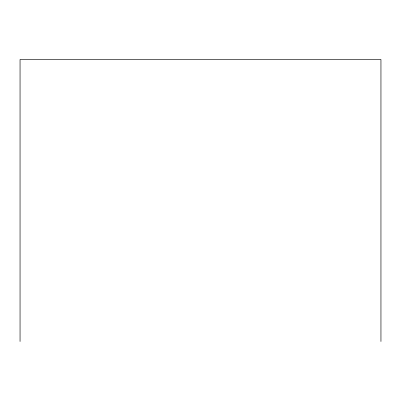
<?xml version="1.0" encoding="UTF-8"?>
<svg xmlns="http://www.w3.org/2000/svg" width="401" height="401" viewBox="0 0 401 401"><rect width="100%" height="100%" fill="white"/><g stroke="black" fill="none" stroke-linecap="round" stroke-linejoin="round"><path stroke-width="0.6" d="M380.95 341.512L380.95 59.488L20.05 59.488L20.05 341.512"/></g></svg>
